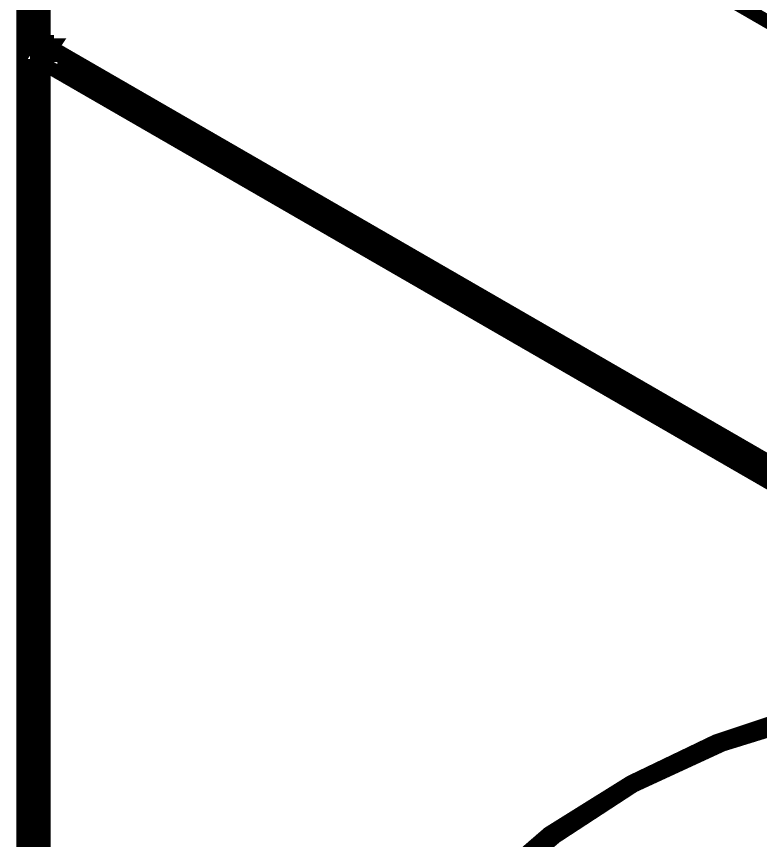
# Model space of a CAD drawing. Extents: x 0.1 to 11.6, y 0.3 to 16.2.
# Drawn here: x 5.28 to 5.6435, y 10.4365 to 10.839 of the extents above; entities that cross this region are included whole.
import ezdxf

# ---------------------------------------------------------------- set-up
doc = ezdxf.new("R2010")
doc.units = 0
doc.header["$MEASUREMENT"] = 0

msp = doc.modelspace()

# ---------------------------------------------------------------- linework, layer by layer
at = {"color": 0, "const_width": 0.01}
msp.add_lwpolyline([(5.29167, 11.135), (5.29167, 9.69168), (5.285, 9.69168), (5.285, 11.135), (5.29167, 11.135)], close=True, dxfattribs=at)
at = {"color": 0}
for points, const_width in [([(5.29167, 11.0417), (7.48503, 9.77501)], 0.00667), ([(5.29167, 10.8167), (5.29167, 10.8184), (5.29497, 10.8233), (5.29335, 10.8233), (5.29335, 10.825), (5.29167, 10.825), (5.29167, 10.8267)], 0.01), ([(7.47999, 9.56168), (7.47999, 8.87999), (7.49669, 8.87999), (7.49669, 9.56168), (7.47999, 9.56168), (5.29497, 10.8233), (5.29497, 10.8217), (5.29335, 10.8217), (5.29335, 10.8184), (5.29167, 10.8167), (5.29167, 10.0333)], 0.01), ([(5.29167, 10.825), (5.29167, 10.8217), (5.29167, 10.82), (5.29167, 10.8184), (5.29167, 10.8167)], 0.00667), ([(5.29167, 10.8167), (9.94336, 8.13167)], 0.00667), ([(5.66667, 10.5), (5.62169, 10.485), (5.58003, 10.465), (5.53999, 10.44), (5.50331, 10.4083)], 0.00667), ([(5.50836, 10.4083), (5.54335, 10.4383), (5.58165, 10.4633), (5.625, 10.4833), (5.66835, 10.4967)], 0.00667)]:
    msp.add_lwpolyline(points, dxfattribs=dict(at, const_width=const_width))

doc.saveas('drawing.dxf')
